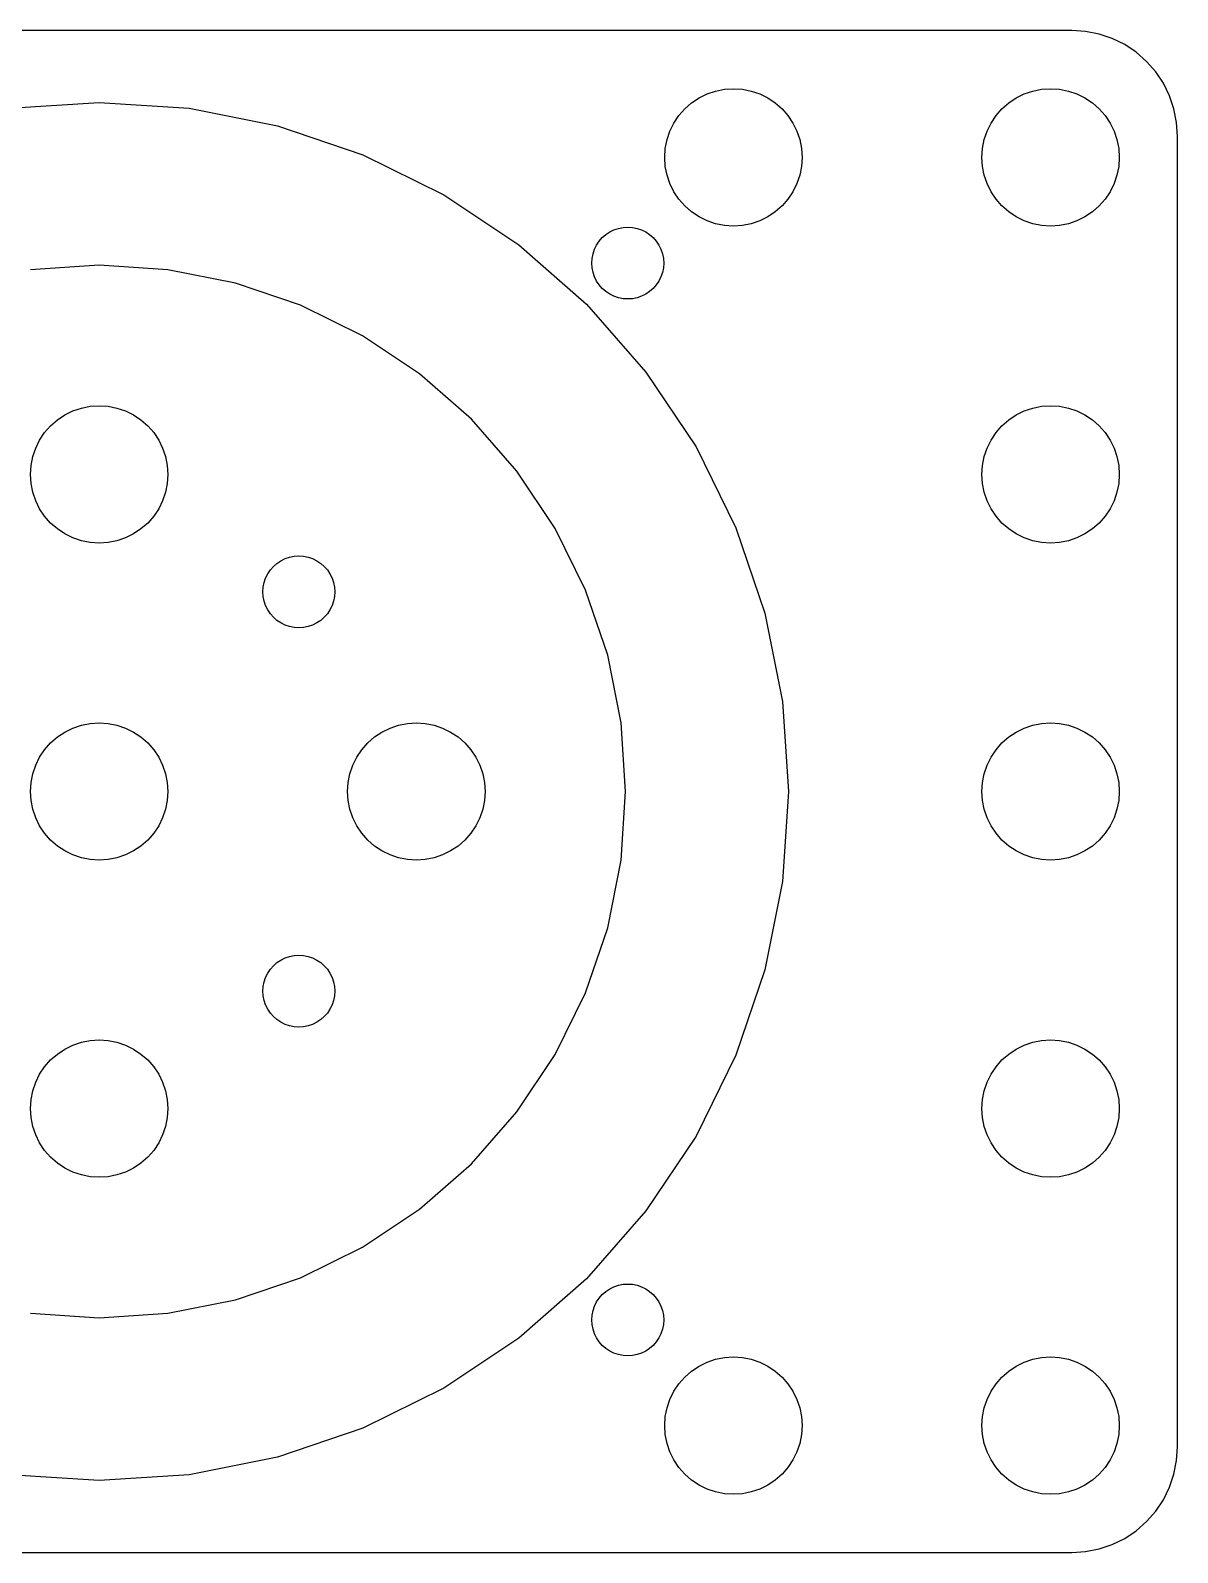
# Model space of a CAD drawing. Header units: metres. Extents: x -51 to 51, y -36 to 36.
# Drawn here: x -3.3 to 51, y -36 to 36 of the extents above; entities that cross this region are included whole.
import ezdxf

# ---------------------------------------------------------------- set-up
doc = ezdxf.new("R2010")
doc.units = ezdxf.units.M

msp = doc.modelspace()

# ---------------------------------------------------------------- linework, layer by layer
for p, q in [((46.005, 36.005), (-46.005, 36.005)), ((46.6576, 35.9622), (46.005, 36.005)), ((47.2991, 35.8346), (46.6576, 35.9622)), ((47.9184, 35.6244), (47.2991, 35.8346)), ((48.505, 35.3351), (47.9184, 35.6244)), ((49.0488, 34.9718), (48.505, 35.3351)), ((49.5405, 34.5405), (49.0488, 34.9718)), ((49.9718, 34.0488), (49.5405, 34.5405)), ((50.3351, 33.505), (49.9718, 34.0488)), ((28.7563, 33.0026), (29.1588, 33.1393)), ((29.1588, 33.1393), (29.5758, 33.2222)), ((29.5758, 33.2222), (30, 33.25)), ((30, 33.25), (30.4242, 33.2222)), ((30.4242, 33.2222), (30.8412, 33.1393)), ((30.8412, 33.1393), (31.2437, 33.0026)), ((43.7563, 33.0026), (44.1588, 33.1393)), ((44.1588, 33.1393), (44.5758, 33.2222)), ((44.5758, 33.2222), (45, 33.25)), ((45, 33.25), (45.4242, 33.2222)), ((45.4242, 33.2222), (45.8412, 33.1393)), ((45.8412, 33.1393), (46.2437, 33.0026)), ((50.6244, 32.9184), (50.3351, 33.505)), ((-4.25514, 32.3211), (0, 32.6)), ((0, 32.6), (4.25514, 32.3211)), ((27.7019, 32.2981), (28.0215, 32.5784)), ((28.0215, 32.5784), (28.375, 32.8146)), ((28.375, 32.8146), (28.7563, 33.0026)), ((31.2437, 33.0026), (31.625, 32.8146)), ((31.625, 32.8146), (31.9785, 32.5784)), ((31.9785, 32.5784), (32.2981, 32.2981)), ((42.7019, 32.2981), (43.0215, 32.5784)), ((43.0215, 32.5784), (43.375, 32.8146)), ((43.375, 32.8146), (43.7563, 33.0026)), ((46.2437, 33.0026), (46.625, 32.8146)), ((46.625, 32.8146), (46.9785, 32.5784)), ((46.9785, 32.5784), (47.2981, 32.2981)), ((50.8346, 32.2991), (50.6244, 32.9184)), ((4.25514, 32.3211), (8.4375, 31.4892)), ((27.1854, 31.625), (27.4216, 31.9785)), ((27.4216, 31.9785), (27.7019, 32.2981)), ((32.2981, 32.2981), (32.5784, 31.9785)), ((32.5784, 31.9785), (32.8146, 31.625)), ((42.1854, 31.625), (42.4216, 31.9785)), ((42.4216, 31.9785), (42.7019, 32.2981)), ((47.2981, 32.2981), (47.5784, 31.9785)), ((47.5784, 31.9785), (47.8146, 31.625)), ((50.9622, 31.6576), (50.8346, 32.2991)), ((8.4375, 31.4892), (12.4755, 30.1185)), ((26.8607, 30.8412), (26.9974, 31.2437)), ((26.9974, 31.2437), (27.1854, 31.625)), ((32.8146, 31.625), (33.0026, 31.2437)), ((33.0026, 31.2437), (33.1393, 30.8412)), ((41.8607, 30.8412), (41.9974, 31.2437)), ((41.9974, 31.2437), (42.1854, 31.625)), ((47.8146, 31.625), (48.0026, 31.2437)), ((48.0026, 31.2437), (48.1393, 30.8412)), ((51.005, 31.005), (50.9622, 31.6576)), ((51.005, -31.005), (51.005, 31.005)), ((26.75, 30), (26.7778, 30.4242)), ((26.7778, 30.4242), (26.8607, 30.8412)), ((33.1393, 30.8412), (33.2222, 30.4242)), ((33.2222, 30.4242), (33.25, 30)), ((41.75, 30), (41.7778, 30.4242)), ((41.7778, 30.4242), (41.8607, 30.8412)), ((48.1393, 30.8412), (48.2222, 30.4242)), ((48.2222, 30.4242), (48.25, 30)), ((12.4755, 30.1185), (16.3, 28.2324)), ((26.7778, 29.5758), (26.75, 30)), ((26.8607, 29.1588), (26.7778, 29.5758)), ((33.2222, 29.5758), (33.1393, 29.1588)), ((33.25, 30), (33.2222, 29.5758)), ((41.7778, 29.5758), (41.75, 30)), ((41.8607, 29.1588), (41.7778, 29.5758)), ((48.2222, 29.5758), (48.1393, 29.1588)), ((48.25, 30), (48.2222, 29.5758)), ((26.9974, 28.7563), (26.8607, 29.1588)), ((33.1393, 29.1588), (33.0026, 28.7563)), ((41.9974, 28.7563), (41.8607, 29.1588)), ((48.1393, 29.1588), (48.0026, 28.7563)), ((16.3, 28.2324), (19.8456, 25.8633)), ((27.1854, 28.375), (26.9974, 28.7563)), ((27.4216, 28.0215), (27.1854, 28.375)), ((32.8146, 28.375), (32.5784, 28.0215)), ((33.0026, 28.7563), (32.8146, 28.375)), ((42.1854, 28.375), (41.9974, 28.7563)), ((42.4216, 28.0215), (42.1854, 28.375)), ((47.8146, 28.375), (47.5784, 28.0215)), ((48.0026, 28.7563), (47.8146, 28.375)), ((27.7019, 27.7019), (27.4216, 28.0215)), ((28.0215, 27.4216), (27.7019, 27.7019)), ((28.375, 27.1854), (28.0215, 27.4216)), ((31.9785, 27.4216), (31.625, 27.1854)), ((32.2981, 27.7019), (31.9785, 27.4216)), ((32.5784, 28.0215), (32.2981, 27.7019)), ((42.7019, 27.7019), (42.4216, 28.0215)), ((43.0215, 27.4216), (42.7019, 27.7019)), ((43.375, 27.1854), (43.0215, 27.4216)), ((46.9785, 27.4216), (46.625, 27.1854)), ((47.2981, 27.7019), (46.9785, 27.4216)), ((47.5784, 28.0215), (47.2981, 27.7019)), ((24.56, 26.6421), (24.7781, 26.6855)), ((24.7781, 26.6855), (25, 26.7)), ((25, 26.7), (25.2219, 26.6855)), ((25.2219, 26.6855), (25.44, 26.6421)), ((28.7563, 26.9974), (28.375, 27.1854)), ((29.1588, 26.8607), (28.7563, 26.9974)), ((29.5758, 26.7778), (29.1588, 26.8607)), ((30, 26.75), (29.5758, 26.7778)), ((30.4242, 26.7778), (30, 26.75)), ((30.8412, 26.8607), (30.4242, 26.7778)), ((31.2437, 26.9974), (30.8412, 26.8607)), ((31.625, 27.1854), (31.2437, 26.9974)), ((43.7563, 26.9974), (43.375, 27.1854)), ((44.1588, 26.8607), (43.7563, 26.9974)), ((44.5758, 26.7778), (44.1588, 26.8607)), ((45, 26.75), (44.5758, 26.7778)), ((45.4242, 26.7778), (45, 26.75)), ((45.8412, 26.8607), (45.4242, 26.7778)), ((46.2437, 26.9974), (45.8412, 26.8607)), ((46.625, 27.1854), (46.2437, 26.9974)), ((23.5278, 25.85), (23.6513, 26.0349)), ((23.6513, 26.0349), (23.7979, 26.2021)), ((23.7979, 26.2021), (23.9651, 26.3487)), ((23.9651, 26.3487), (24.15, 26.4722)), ((24.15, 26.4722), (24.3494, 26.5706)), ((24.3494, 26.5706), (24.56, 26.6421)), ((25.44, 26.6421), (25.6506, 26.5706)), ((25.6506, 26.5706), (25.85, 26.4722)), ((25.85, 26.4722), (26.0349, 26.3487)), ((26.0349, 26.3487), (26.2021, 26.2021)), ((26.2021, 26.2021), (26.3487, 26.0349)), ((26.3487, 26.0349), (26.4722, 25.85)), ((19.8456, 25.8633), (23.0517, 23.0517)), ((23.3, 25), (23.3145, 25.2219)), ((23.3145, 25.2219), (23.3579, 25.44)), ((23.3579, 25.44), (23.4294, 25.6506)), ((23.4294, 25.6506), (23.5278, 25.85)), ((26.4722, 25.85), (26.5706, 25.6506)), ((26.5706, 25.6506), (26.6421, 25.44)), ((26.6421, 25.44), (26.6855, 25.2219)), ((26.6855, 25.2219), (26.7, 25)), ((0, 24.9), (-3.25009, 24.687)), ((3.25009, 24.687), (0, 24.9)), ((6.44458, 24.0515), (3.25009, 24.687)), ((23.3145, 24.7781), (23.3, 25)), ((23.3579, 24.56), (23.3145, 24.7781)), ((23.4294, 24.3494), (23.3579, 24.56)), ((26.6421, 24.56), (26.5706, 24.3494)), ((26.6855, 24.7781), (26.6421, 24.56)), ((26.7, 25), (26.6855, 24.7781)), ((9.52881, 23.0046), (6.44458, 24.0515)), ((23.5278, 24.15), (23.4294, 24.3494)), ((23.6513, 23.9651), (23.5278, 24.15)), ((23.7979, 23.7979), (23.6513, 23.9651)), ((23.9651, 23.6513), (23.7979, 23.7979)), ((26.2021, 23.7979), (26.0349, 23.6513)), ((26.3487, 23.9651), (26.2021, 23.7979)), ((26.4722, 24.15), (26.3487, 23.9651)), ((26.5706, 24.3494), (26.4722, 24.15)), ((23.0517, 23.0517), (25.8633, 19.8456)), ((24.15, 23.5278), (23.9651, 23.6513)), ((24.3494, 23.4294), (24.15, 23.5278)), ((24.56, 23.3579), (24.3494, 23.4294)), ((24.7781, 23.3145), (24.56, 23.3579)), ((25, 23.3), (24.7781, 23.3145)), ((25.2219, 23.3145), (25, 23.3)), ((25.44, 23.3579), (25.2219, 23.3145)), ((25.6506, 23.4294), (25.44, 23.3579)), ((25.85, 23.5278), (25.6506, 23.4294)), ((26.0349, 23.6513), (25.85, 23.5278)), ((12.45, 21.564), (9.52881, 23.0046)), ((15.1582, 19.7545), (12.45, 21.564)), ((17.6069, 17.6069), (15.1582, 19.7545)), ((25.8633, 19.8456), (28.2324, 16.3)), ((-1.625, 17.8146), (-1.24371, 18.0026)), ((-1.24371, 18.0026), (-0.84116, 18.1393)), ((-0.84116, 18.1393), (-0.42421, 18.2222)), ((-0.42421, 18.2222), (0, 18.25)), ((0, 18.25), (0.42421, 18.2222)), ((0.42421, 18.2222), (0.84116, 18.1393)), ((0.84116, 18.1393), (1.24371, 18.0026)), ((1.24371, 18.0026), (1.625, 17.8146)), ((43.375, 17.8146), (43.7563, 18.0026)), ((43.7563, 18.0026), (44.1588, 18.1393)), ((44.1588, 18.1393), (44.5758, 18.2222)), ((44.5758, 18.2222), (45, 18.25)), ((45, 18.25), (45.4242, 18.2222)), ((45.4242, 18.2222), (45.8412, 18.1393)), ((45.8412, 18.1393), (46.2437, 18.0026)), ((46.2437, 18.0026), (46.625, 17.8146)), ((-2.57838, 16.9785), (-2.2981, 17.2981)), ((-2.2981, 17.2981), (-1.97847, 17.5784)), ((-1.97847, 17.5784), (-1.625, 17.8146)), ((1.625, 17.8146), (1.97847, 17.5784)), ((1.97847, 17.5784), (2.2981, 17.2981)), ((2.2981, 17.2981), (2.57838, 16.9785)), ((19.7545, 15.1582), (17.6069, 17.6069)), ((42.4216, 16.9785), (42.7019, 17.2981)), ((42.7019, 17.2981), (43.0215, 17.5784)), ((43.0215, 17.5784), (43.375, 17.8146)), ((46.625, 17.8146), (46.9785, 17.5784)), ((46.9785, 17.5784), (47.2981, 17.2981)), ((47.2981, 17.2981), (47.5784, 16.9785)), ((-3.00259, 16.2437), (-2.81458, 16.625)), ((-2.81458, 16.625), (-2.57838, 16.9785)), ((2.57838, 16.9785), (2.81458, 16.625)), ((2.81458, 16.625), (3.00259, 16.2437)), ((41.9974, 16.2437), (42.1854, 16.625)), ((42.1854, 16.625), (42.4216, 16.9785)), ((47.5784, 16.9785), (47.8146, 16.625)), ((47.8146, 16.625), (48.0026, 16.2437)), ((-3.13925, 15.8412), (-3.00259, 16.2437)), ((3.00259, 16.2437), (3.13925, 15.8412)), ((28.2324, 16.3), (30.1185, 12.4755)), ((41.8607, 15.8412), (41.9974, 16.2437)), ((48.0026, 16.2437), (48.1393, 15.8412)), ((-3.25, 15), (-3.22218, 15.4242)), ((-3.22218, 15.4242), (-3.13925, 15.8412)), ((3.13925, 15.8412), (3.22218, 15.4242)), ((3.22218, 15.4242), (3.25, 15)), ((21.564, 12.45), (19.7545, 15.1582)), ((41.75, 15), (41.7778, 15.4242)), ((41.7778, 15.4242), (41.8607, 15.8412)), ((48.1393, 15.8412), (48.2222, 15.4242)), ((48.2222, 15.4242), (48.25, 15)), ((-3.22218, 14.5758), (-3.25, 15)), ((-3.13925, 14.1588), (-3.22218, 14.5758)), ((3.22218, 14.5758), (3.13925, 14.1588)), ((3.25, 15), (3.22218, 14.5758)), ((41.7778, 14.5758), (41.75, 15)), ((41.8607, 14.1588), (41.7778, 14.5758)), ((48.2222, 14.5758), (48.1393, 14.1588)), ((48.25, 15), (48.2222, 14.5758)), ((-3.00259, 13.7563), (-3.13925, 14.1588)), ((-2.81458, 13.375), (-3.00259, 13.7563)), ((3.00259, 13.7563), (2.81458, 13.375)), ((3.13925, 14.1588), (3.00259, 13.7563)), ((41.9974, 13.7563), (41.8607, 14.1588)), ((42.1854, 13.375), (41.9974, 13.7563)), ((48.0026, 13.7563), (47.8146, 13.375)), ((48.1393, 14.1588), (48.0026, 13.7563)), ((-2.57838, 13.0215), (-2.81458, 13.375)), ((-2.2981, 12.7019), (-2.57838, 13.0215)), ((2.57838, 13.0215), (2.2981, 12.7019)), ((2.81458, 13.375), (2.57838, 13.0215)), ((42.4216, 13.0215), (42.1854, 13.375)), ((42.7019, 12.7019), (42.4216, 13.0215)), ((47.5784, 13.0215), (47.2981, 12.7019)), ((47.8146, 13.375), (47.5784, 13.0215)), ((-1.97847, 12.4216), (-2.2981, 12.7019)), ((-1.625, 12.1854), (-1.97847, 12.4216)), ((1.97847, 12.4216), (1.625, 12.1854)), ((2.2981, 12.7019), (1.97847, 12.4216)), ((23.0046, 9.52881), (21.564, 12.45)), ((30.1185, 12.4755), (31.4892, 8.4375)), ((43.0215, 12.4216), (42.7019, 12.7019)), ((43.375, 12.1854), (43.0215, 12.4216)), ((46.9785, 12.4216), (46.625, 12.1854)), ((47.2981, 12.7019), (46.9785, 12.4216)), ((-1.24371, 11.9974), (-1.625, 12.1854)), ((-0.84116, 11.8607), (-1.24371, 11.9974)), ((-0.42421, 11.7778), (-0.84116, 11.8607)), ((0, 11.75), (-0.42421, 11.7778)), ((0.42421, 11.7778), (0, 11.75)), ((0.84116, 11.8607), (0.42421, 11.7778)), ((1.24371, 11.9974), (0.84116, 11.8607)), ((1.625, 12.1854), (1.24371, 11.9974)), ((43.7563, 11.9974), (43.375, 12.1854)), ((44.1588, 11.8607), (43.7563, 11.9974)), ((44.5758, 11.7778), (44.1588, 11.8607)), ((45, 11.75), (44.5758, 11.7778)), ((45.4242, 11.7778), (45, 11.75)), ((45.8412, 11.8607), (45.4242, 11.7778)), ((46.2437, 11.9974), (45.8412, 11.8607)), ((46.625, 12.1854), (46.2437, 11.9974)), ((8.4101, 10.7937), (8.59499, 10.9172)), ((8.59499, 10.9172), (8.79443, 11.0156)), ((8.79443, 11.0156), (9.005, 11.0871)), ((9.005, 11.0871), (9.2231, 11.1304)), ((9.2231, 11.1304), (9.44499, 11.145)), ((9.44499, 11.145), (9.66689, 11.1304)), ((9.66689, 11.1304), (9.88498, 11.0871)), ((9.88498, 11.0871), (10.0956, 11.0156)), ((10.0956, 11.0156), (10.295, 10.9172)), ((10.295, 10.9172), (10.4799, 10.7937)), ((7.80292, 9.88498), (7.87439, 10.0956)), ((7.87439, 10.0956), (7.97275, 10.295)), ((7.97275, 10.295), (8.0963, 10.4799)), ((8.0963, 10.4799), (8.2429, 10.6471)), ((8.2429, 10.6471), (8.4101, 10.7937)), ((10.4799, 10.7937), (10.6471, 10.6471)), ((10.6471, 10.6471), (10.7937, 10.4799)), ((10.7937, 10.4799), (10.9172, 10.295)), ((10.9172, 10.295), (11.0156, 10.0956)), ((11.0156, 10.0956), (11.0871, 9.88498)), ((7.745, 9.44499), (7.75954, 9.66689)), ((7.75954, 9.2231), (7.745, 9.44499)), ((7.75954, 9.66689), (7.80292, 9.88498)), ((11.0871, 9.88498), (11.1304, 9.66689)), ((11.1304, 9.66689), (11.145, 9.44499)), ((11.145, 9.44499), (11.1304, 9.2231)), ((24.0515, 6.44458), (23.0046, 9.52881)), ((7.80292, 9.005), (7.75954, 9.2231)), ((7.87439, 8.79443), (7.80292, 9.005)), ((7.97275, 8.59499), (7.87439, 8.79443)), ((11.0156, 8.79443), (10.9172, 8.59499)), ((11.0871, 9.005), (11.0156, 8.79443)), ((11.1304, 9.2231), (11.0871, 9.005)), ((8.0963, 8.4101), (7.97275, 8.59499)), ((8.2429, 8.2429), (8.0963, 8.4101)), ((8.4101, 8.0963), (8.2429, 8.2429)), ((8.59499, 7.97275), (8.4101, 8.0963)), ((8.79443, 7.87439), (8.59499, 7.97275)), ((10.295, 7.97275), (10.0956, 7.87439)), ((10.4799, 8.0963), (10.295, 7.97275)), ((10.6471, 8.2429), (10.4799, 8.0963)), ((10.7937, 8.4101), (10.6471, 8.2429)), ((10.9172, 8.59499), (10.7937, 8.4101)), ((31.4892, 8.4375), (32.3211, 4.25514)), ((9.005, 7.80292), (8.79443, 7.87439)), ((9.2231, 7.75954), (9.005, 7.80292)), ((9.44499, 7.745), (9.2231, 7.75954)), ((9.66689, 7.75954), (9.44499, 7.745)), ((9.88498, 7.80292), (9.66689, 7.75954)), ((10.0956, 7.87439), (9.88498, 7.80292)), ((24.687, 3.25009), (24.0515, 6.44458)), ((32.3211, 4.25514), (32.6, 0)), ((-1.625, 2.81458), (-1.24371, 3.00259)), ((-1.24371, 3.00259), (-0.84116, 3.13925)), ((-0.84116, 3.13925), (-0.42421, 3.22218)), ((-0.42421, 3.22218), (0, 3.25)), ((0, 3.25), (0.42421, 3.22218)), ((0.42421, 3.22218), (0.84116, 3.13925)), ((0.84116, 3.13925), (1.24371, 3.00259)), ((1.24371, 3.00259), (1.625, 2.81458)), ((13.375, 2.81458), (13.7563, 3.00259)), ((13.7563, 3.00259), (14.1588, 3.13925)), ((14.1588, 3.13925), (14.5758, 3.22218)), ((14.5758, 3.22218), (15, 3.25)), ((15, 3.25), (15.4242, 3.22218)), ((15.4242, 3.22218), (15.8412, 3.13925)), ((15.8412, 3.13925), (16.2437, 3.00259)), ((16.2437, 3.00259), (16.625, 2.81458)), ((24.9, 0), (24.687, 3.25009)), ((43.375, 2.81458), (43.7563, 3.00259)), ((43.7563, 3.00259), (44.1588, 3.13925)), ((44.1588, 3.13925), (44.5758, 3.22218)), ((44.5758, 3.22218), (45, 3.25)), ((45, 3.25), (45.4242, 3.22218)), ((45.4242, 3.22218), (45.8412, 3.13925)), ((45.8412, 3.13925), (46.2437, 3.00259)), ((46.2437, 3.00259), (46.625, 2.81458)), ((-2.57838, 1.97847), (-2.2981, 2.2981)), ((-2.2981, 2.2981), (-1.97847, 2.57838)), ((-1.97847, 2.57838), (-1.625, 2.81458)), ((1.625, 2.81458), (1.97847, 2.57838)), ((1.97847, 2.57838), (2.2981, 2.2981)), ((2.2981, 2.2981), (2.57838, 1.97847)), ((12.4216, 1.97847), (12.7019, 2.2981)), ((12.7019, 2.2981), (13.0215, 2.57838)), ((13.0215, 2.57838), (13.375, 2.81458)), ((16.625, 2.81458), (16.9785, 2.57838)), ((16.9785, 2.57838), (17.2981, 2.2981)), ((17.2981, 2.2981), (17.5784, 1.97847)), ((42.4216, 1.97847), (42.7019, 2.2981)), ((42.7019, 2.2981), (43.0215, 2.57838)), ((43.0215, 2.57838), (43.375, 2.81458)), ((46.625, 2.81458), (46.9785, 2.57838)), ((46.9785, 2.57838), (47.2981, 2.2981)), ((47.2981, 2.2981), (47.5784, 1.97847)), ((-3.00259, 1.24371), (-2.81458, 1.625)), ((-2.81458, 1.625), (-2.57838, 1.97847)), ((2.57838, 1.97847), (2.81458, 1.625)), ((2.81458, 1.625), (3.00259, 1.24371)), ((11.9974, 1.24371), (12.1854, 1.625)), ((12.1854, 1.625), (12.4216, 1.97847)), ((17.5784, 1.97847), (17.8146, 1.625)), ((17.8146, 1.625), (18.0026, 1.24371)), ((41.9974, 1.24371), (42.1854, 1.625)), ((42.1854, 1.625), (42.4216, 1.97847)), ((47.5784, 1.97847), (47.8146, 1.625)), ((47.8146, 1.625), (48.0026, 1.24371)), ((-3.22218, 0.42421), (-3.13925, 0.84116)), ((-3.13925, 0.84116), (-3.00259, 1.24371)), ((3.00259, 1.24371), (3.13925, 0.84116)), ((3.13925, 0.84116), (3.22218, 0.42421)), ((11.7778, 0.42421), (11.8607, 0.84116)), ((11.8607, 0.84116), (11.9974, 1.24371)), ((18.0026, 1.24371), (18.1393, 0.84116)), ((18.1393, 0.84116), (18.2222, 0.42421)), ((41.7778, 0.42421), (41.8607, 0.84116)), ((41.8607, 0.84116), (41.9974, 1.24371)), ((48.0026, 1.24371), (48.1393, 0.84116)), ((48.1393, 0.84116), (48.2222, 0.42421)), ((-3.25, 0), (-3.22218, 0.42421)), ((-3.22218, -0.42421), (-3.25, 0)), ((3.22218, 0.42421), (3.25, 0)), ((3.25, 0), (3.22218, -0.42421)), ((11.75, 0), (11.7778, 0.42421)), ((11.7778, -0.42421), (11.75, 0)), ((18.2222, 0.42421), (18.25, 0)), ((18.25, 0), (18.2222, -0.42421)), ((24.687, -3.25009), (24.9, 0)), ((32.6, 0), (32.3211, -4.25514)), ((41.75, 0), (41.7778, 0.42421)), ((41.7778, -0.42421), (41.75, 0)), ((48.2222, 0.42421), (48.25, 0)), ((48.25, 0), (48.2222, -0.42421)), ((-3.13925, -0.84116), (-3.22218, -0.42421)), ((3.22218, -0.42421), (3.13925, -0.84116)), ((11.8607, -0.84116), (11.7778, -0.42421)), ((18.2222, -0.42421), (18.1393, -0.84116)), ((41.8607, -0.84116), (41.7778, -0.42421)), ((48.2222, -0.42421), (48.1393, -0.84116)), ((-3.00259, -1.24371), (-3.13925, -0.84116)), ((-2.81458, -1.625), (-3.00259, -1.24371)), ((3.00259, -1.24371), (2.81458, -1.625)), ((3.13925, -0.84116), (3.00259, -1.24371)), ((11.9974, -1.24371), (11.8607, -0.84116)), ((12.1854, -1.625), (11.9974, -1.24371)), ((18.0026, -1.24371), (17.8146, -1.625)), ((18.1393, -0.84116), (18.0026, -1.24371)), ((41.9974, -1.24371), (41.8607, -0.84116)), ((42.1854, -1.625), (41.9974, -1.24371)), ((48.0026, -1.24371), (47.8146, -1.625)), ((48.1393, -0.84116), (48.0026, -1.24371)), ((-2.57838, -1.97847), (-2.81458, -1.625)), ((-2.2981, -2.2981), (-2.57838, -1.97847)), ((2.57838, -1.97847), (2.2981, -2.2981)), ((2.81458, -1.625), (2.57838, -1.97847)), ((12.4216, -1.97847), (12.1854, -1.625)), ((12.7019, -2.2981), (12.4216, -1.97847)), ((17.5784, -1.97847), (17.2981, -2.2981)), ((17.8146, -1.625), (17.5784, -1.97847)), ((42.4216, -1.97847), (42.1854, -1.625)), ((42.7019, -2.2981), (42.4216, -1.97847)), ((47.5784, -1.97847), (47.2981, -2.2981)), ((47.8146, -1.625), (47.5784, -1.97847)), ((-1.97847, -2.57838), (-2.2981, -2.2981)), ((-1.625, -2.81458), (-1.97847, -2.57838)), ((-1.24371, -3.00259), (-1.625, -2.81458)), ((1.625, -2.81458), (1.24371, -3.00259)), ((1.97847, -2.57838), (1.625, -2.81458)), ((2.2981, -2.2981), (1.97847, -2.57838)), ((13.0215, -2.57838), (12.7019, -2.2981)), ((13.375, -2.81458), (13.0215, -2.57838)), ((13.7563, -3.00259), (13.375, -2.81458)), ((16.625, -2.81458), (16.2437, -3.00259)), ((16.9785, -2.57838), (16.625, -2.81458)), ((17.2981, -2.2981), (16.9785, -2.57838)), ((43.0215, -2.57838), (42.7019, -2.2981)), ((43.375, -2.81458), (43.0215, -2.57838)), ((43.7563, -3.00259), (43.375, -2.81458)), ((46.625, -2.81458), (46.2437, -3.00259)), ((46.9785, -2.57838), (46.625, -2.81458)), ((47.2981, -2.2981), (46.9785, -2.57838)), ((-0.84116, -3.13925), (-1.24371, -3.00259)), ((-0.42421, -3.22218), (-0.84116, -3.13925)), ((0, -3.25), (-0.42421, -3.22218)), ((0.42421, -3.22218), (0, -3.25)), ((0.84116, -3.13925), (0.42421, -3.22218)), ((1.24371, -3.00259), (0.84116, -3.13925)), ((14.1588, -3.13925), (13.7563, -3.00259)), ((14.5758, -3.22218), (14.1588, -3.13925)), ((15, -3.25), (14.5758, -3.22218)), ((15.4242, -3.22218), (15, -3.25)), ((15.8412, -3.13925), (15.4242, -3.22218)), ((16.2437, -3.00259), (15.8412, -3.13925)), ((24.0515, -6.44458), (24.687, -3.25009)), ((44.1588, -3.13925), (43.7563, -3.00259)), ((44.5758, -3.22218), (44.1588, -3.13925)), ((45, -3.25), (44.5758, -3.22218)), ((45.4242, -3.22218), (45, -3.25)), ((45.8412, -3.13925), (45.4242, -3.22218)), ((46.2437, -3.00259), (45.8412, -3.13925)), ((32.3211, -4.25514), (31.4892, -8.4375)), ((23.0046, -9.52881), (24.0515, -6.44458)), ((8.59499, -7.97275), (8.79443, -7.87439)), ((8.79443, -7.87439), (9.005, -7.80292)), ((9.005, -7.80292), (9.2231, -7.75954)), ((9.2231, -7.75954), (9.44499, -7.745)), ((9.44499, -7.745), (9.66689, -7.75954)), ((9.66689, -7.75954), (9.88498, -7.80292)), ((9.88498, -7.80292), (10.0956, -7.87439)), ((10.0956, -7.87439), (10.295, -7.97275)), ((7.87439, -8.79443), (7.97275, -8.59499)), ((7.97275, -8.59499), (8.0963, -8.4101)), ((8.0963, -8.4101), (8.2429, -8.2429)), ((8.2429, -8.2429), (8.4101, -8.0963)), ((8.4101, -8.0963), (8.59499, -7.97275)), ((10.295, -7.97275), (10.4799, -8.0963)), ((10.4799, -8.0963), (10.6471, -8.2429)), ((10.6471, -8.2429), (10.7937, -8.4101)), ((10.7937, -8.4101), (10.9172, -8.59499)), ((10.9172, -8.59499), (11.0156, -8.79443)), ((31.4892, -8.4375), (30.1185, -12.4755)), ((7.745, -9.44499), (7.75954, -9.2231)), ((7.75954, -9.2231), (7.80292, -9.005)), ((7.80292, -9.005), (7.87439, -8.79443)), ((11.0156, -8.79443), (11.0871, -9.005)), ((11.0871, -9.005), (11.1304, -9.2231)), ((11.1304, -9.2231), (11.145, -9.44499)), ((7.75954, -9.66689), (7.745, -9.44499)), ((7.80292, -9.88498), (7.75954, -9.66689)), ((7.87439, -10.0956), (7.80292, -9.88498)), ((11.0871, -9.88498), (11.0156, -10.0956)), ((11.1304, -9.66689), (11.0871, -9.88498)), ((11.145, -9.44499), (11.1304, -9.66689)), ((21.564, -12.45), (23.0046, -9.52881)), ((7.97275, -10.295), (7.87439, -10.0956)), ((8.0963, -10.4799), (7.97275, -10.295)), ((8.2429, -10.6471), (8.0963, -10.4799)), ((8.4101, -10.7937), (8.2429, -10.6471)), ((8.59499, -10.9172), (8.4101, -10.7937)), ((10.4799, -10.7937), (10.295, -10.9172)), ((10.6471, -10.6471), (10.4799, -10.7937)), ((10.7937, -10.4799), (10.6471, -10.6471)), ((10.9172, -10.295), (10.7937, -10.4799)), ((11.0156, -10.0956), (10.9172, -10.295)), ((8.79443, -11.0156), (8.59499, -10.9172)), ((9.005, -11.0871), (8.79443, -11.0156)), ((9.2231, -11.1304), (9.005, -11.0871)), ((9.44499, -11.145), (9.2231, -11.1304)), ((9.66689, -11.1304), (9.44499, -11.145)), ((9.88498, -11.0871), (9.66689, -11.1304)), ((10.0956, -11.0156), (9.88498, -11.0871)), ((10.295, -10.9172), (10.0956, -11.0156)), ((-1.97847, -12.4216), (-1.625, -12.1854)), ((-1.625, -12.1854), (-1.24371, -11.9974)), ((-1.24371, -11.9974), (-0.84116, -11.8607)), ((-0.84116, -11.8607), (-0.42421, -11.7778)), ((-0.42421, -11.7778), (0, -11.75)), ((0, -11.75), (0.42421, -11.7778)), ((0.42421, -11.7778), (0.84116, -11.8607)), ((0.84116, -11.8607), (1.24371, -11.9974)), ((1.24371, -11.9974), (1.625, -12.1854)), ((1.625, -12.1854), (1.97847, -12.4216)), ((43.0215, -12.4216), (43.375, -12.1854)), ((43.375, -12.1854), (43.7563, -11.9974)), ((43.7563, -11.9974), (44.1588, -11.8607)), ((44.1588, -11.8607), (44.5758, -11.7778)), ((44.5758, -11.7778), (45, -11.75)), ((45, -11.75), (45.4242, -11.7778)), ((45.4242, -11.7778), (45.8412, -11.8607)), ((45.8412, -11.8607), (46.2437, -11.9974)), ((46.2437, -11.9974), (46.625, -12.1854)), ((46.625, -12.1854), (46.9785, -12.4216)), ((-2.57838, -13.0215), (-2.2981, -12.7019)), ((-2.2981, -12.7019), (-1.97847, -12.4216)), ((1.97847, -12.4216), (2.2981, -12.7019)), ((2.2981, -12.7019), (2.57838, -13.0215)), ((19.7545, -15.1582), (21.564, -12.45)), ((30.1185, -12.4755), (28.2324, -16.3)), ((42.4216, -13.0215), (42.7019, -12.7019)), ((42.7019, -12.7019), (43.0215, -12.4216)), ((46.9785, -12.4216), (47.2981, -12.7019)), ((47.2981, -12.7019), (47.5784, -13.0215)), ((-3.00259, -13.7563), (-2.81458, -13.375)), ((-2.81458, -13.375), (-2.57838, -13.0215)), ((2.57838, -13.0215), (2.81458, -13.375)), ((2.81458, -13.375), (3.00259, -13.7563)), ((41.9974, -13.7563), (42.1854, -13.375)), ((42.1854, -13.375), (42.4216, -13.0215)), ((47.5784, -13.0215), (47.8146, -13.375)), ((47.8146, -13.375), (48.0026, -13.7563)), ((-3.22218, -14.5758), (-3.13925, -14.1588)), ((-3.13925, -14.1588), (-3.00259, -13.7563)), ((3.00259, -13.7563), (3.13925, -14.1588)), ((3.13925, -14.1588), (3.22218, -14.5758)), ((41.7778, -14.5758), (41.8607, -14.1588)), ((41.8607, -14.1588), (41.9974, -13.7563)), ((48.0026, -13.7563), (48.1393, -14.1588)), ((48.1393, -14.1588), (48.2222, -14.5758)), ((-3.25, -15), (-3.22218, -14.5758)), ((-3.22218, -15.4242), (-3.25, -15)), ((3.22218, -14.5758), (3.25, -15)), ((3.25, -15), (3.22218, -15.4242)), ((41.75, -15), (41.7778, -14.5758)), ((41.7778, -15.4242), (41.75, -15)), ((48.2222, -14.5758), (48.25, -15)), ((48.25, -15), (48.2222, -15.4242)), ((-3.13925, -15.8412), (-3.22218, -15.4242)), ((-3.00259, -16.2437), (-3.13925, -15.8412)), ((3.13925, -15.8412), (3.00259, -16.2437)), ((3.22218, -15.4242), (3.13925, -15.8412)), ((17.6069, -17.6069), (19.7545, -15.1582)), ((41.8607, -15.8412), (41.7778, -15.4242)), ((41.9974, -16.2437), (41.8607, -15.8412)), ((48.1393, -15.8412), (48.0026, -16.2437)), ((48.2222, -15.4242), (48.1393, -15.8412)), ((-2.81458, -16.625), (-3.00259, -16.2437)), ((3.00259, -16.2437), (2.81458, -16.625)), ((28.2324, -16.3), (25.8633, -19.8456)), ((42.1854, -16.625), (41.9974, -16.2437)), ((48.0026, -16.2437), (47.8146, -16.625)), ((-2.57838, -16.9785), (-2.81458, -16.625)), ((-2.2981, -17.2981), (-2.57838, -16.9785)), ((2.57838, -16.9785), (2.2981, -17.2981)), ((2.81458, -16.625), (2.57838, -16.9785)), ((42.4216, -16.9785), (42.1854, -16.625)), ((42.7019, -17.2981), (42.4216, -16.9785)), ((47.5784, -16.9785), (47.2981, -17.2981)), ((47.8146, -16.625), (47.5784, -16.9785)), ((-1.97847, -17.5784), (-2.2981, -17.2981)), ((-1.625, -17.8146), (-1.97847, -17.5784)), ((-1.24371, -18.0026), (-1.625, -17.8146)), ((1.625, -17.8146), (1.24371, -18.0026)), ((1.97847, -17.5784), (1.625, -17.8146)), ((2.2981, -17.2981), (1.97847, -17.5784)), ((15.1582, -19.7545), (17.6069, -17.6069)), ((43.0215, -17.5784), (42.7019, -17.2981)), ((43.375, -17.8146), (43.0215, -17.5784)), ((43.7563, -18.0026), (43.375, -17.8146)), ((46.625, -17.8146), (46.2437, -18.0026)), ((46.9785, -17.5784), (46.625, -17.8146)), ((47.2981, -17.2981), (46.9785, -17.5784)), ((-0.84116, -18.1393), (-1.24371, -18.0026)), ((-0.42421, -18.2222), (-0.84116, -18.1393)), ((0, -18.25), (-0.42421, -18.2222)), ((0.42421, -18.2222), (0, -18.25)), ((0.84116, -18.1393), (0.42421, -18.2222)), ((1.24371, -18.0026), (0.84116, -18.1393)), ((44.1588, -18.1393), (43.7563, -18.0026)), ((44.5758, -18.2222), (44.1588, -18.1393)), ((45, -18.25), (44.5758, -18.2222)), ((45.4242, -18.2222), (45, -18.25)), ((45.8412, -18.1393), (45.4242, -18.2222)), ((46.2437, -18.0026), (45.8412, -18.1393)), ((12.45, -21.564), (15.1582, -19.7545)), ((25.8633, -19.8456), (23.0517, -23.0517)), ((9.52881, -23.0046), (12.45, -21.564)), ((6.44458, -24.0515), (9.52881, -23.0046)), ((23.0517, -23.0517), (19.8456, -25.8633)), ((23.7979, -23.7979), (23.9651, -23.6513)), ((23.9651, -23.6513), (24.15, -23.5278)), ((24.15, -23.5278), (24.3494, -23.4294)), ((24.3494, -23.4294), (24.56, -23.3579)), ((24.56, -23.3579), (24.7781, -23.3145)), ((24.7781, -23.3145), (25, -23.3)), ((25, -23.3), (25.2219, -23.3145)), ((25.2219, -23.3145), (25.44, -23.3579)), ((25.44, -23.3579), (25.6506, -23.4294)), ((25.6506, -23.4294), (25.85, -23.5278)), ((25.85, -23.5278), (26.0349, -23.6513)), ((26.0349, -23.6513), (26.2021, -23.7979)), ((3.25009, -24.687), (6.44458, -24.0515)), ((23.3579, -24.56), (23.4294, -24.3494)), ((23.4294, -24.3494), (23.5278, -24.15)), ((23.5278, -24.15), (23.6513, -23.9651)), ((23.6513, -23.9651), (23.7979, -23.7979)), ((26.2021, -23.7979), (26.3487, -23.9651)), ((26.3487, -23.9651), (26.4722, -24.15)), ((26.4722, -24.15), (26.5706, -24.3494)), ((26.5706, -24.3494), (26.6421, -24.56)), ((-3.25009, -24.687), (0, -24.9)), ((0, -24.9), (3.25009, -24.687)), ((23.3, -25), (23.3145, -24.7781)), ((23.3145, -25.2219), (23.3, -25)), ((23.3145, -24.7781), (23.3579, -24.56)), ((26.6421, -24.56), (26.6855, -24.7781)), ((26.6855, -24.7781), (26.7, -25)), ((26.7, -25), (26.6855, -25.2219)), ((19.8456, -25.8633), (16.3, -28.2324)), ((23.3579, -25.44), (23.3145, -25.2219)), ((23.4294, -25.6506), (23.3579, -25.44)), ((23.5278, -25.85), (23.4294, -25.6506)), ((23.6513, -26.0349), (23.5278, -25.85)), ((26.4722, -25.85), (26.3487, -26.0349)), ((26.5706, -25.6506), (26.4722, -25.85)), ((26.6421, -25.44), (26.5706, -25.6506)), ((26.6855, -25.2219), (26.6421, -25.44)), ((23.7979, -26.2021), (23.6513, -26.0349)), ((23.9651, -26.3487), (23.7979, -26.2021)), ((24.15, -26.4722), (23.9651, -26.3487)), ((24.3494, -26.5706), (24.15, -26.4722)), ((24.56, -26.6421), (24.3494, -26.5706)), ((24.7781, -26.6855), (24.56, -26.6421)), ((25.44, -26.6421), (25.2219, -26.6855)), ((25.6506, -26.5706), (25.44, -26.6421)), ((25.85, -26.4722), (25.6506, -26.5706)), ((26.0349, -26.3487), (25.85, -26.4722)), ((26.2021, -26.2021), (26.0349, -26.3487)), ((26.3487, -26.0349), (26.2021, -26.2021)), ((25, -26.7), (24.7781, -26.6855)), ((25.2219, -26.6855), (25, -26.7)), ((28.0215, -27.4216), (28.375, -27.1854)), ((28.375, -27.1854), (28.7563, -26.9974)), ((28.7563, -26.9974), (29.1588, -26.8607)), ((29.1588, -26.8607), (29.5758, -26.7778)), ((29.5758, -26.7778), (30, -26.75)), ((30, -26.75), (30.4242, -26.7778)), ((30.4242, -26.7778), (30.8412, -26.8607)), ((30.8412, -26.8607), (31.2437, -26.9974)), ((31.2437, -26.9974), (31.625, -27.1854)), ((31.625, -27.1854), (31.9785, -27.4216)), ((43.0215, -27.4216), (43.375, -27.1854)), ((43.375, -27.1854), (43.7563, -26.9974)), ((43.7563, -26.9974), (44.1588, -26.8607)), ((44.1588, -26.8607), (44.5758, -26.7778)), ((44.5758, -26.7778), (45, -26.75)), ((45, -26.75), (45.4242, -26.7778)), ((45.4242, -26.7778), (45.8412, -26.8607)), ((45.8412, -26.8607), (46.2437, -26.9974)), ((46.2437, -26.9974), (46.625, -27.1854)), ((46.625, -27.1854), (46.9785, -27.4216)), ((27.1854, -28.375), (27.4216, -28.0215)), ((27.4216, -28.0215), (27.7019, -27.7019)), ((27.7019, -27.7019), (28.0215, -27.4216)), ((31.9785, -27.4216), (32.2981, -27.7019)), ((32.2981, -27.7019), (32.5784, -28.0215)), ((32.5784, -28.0215), (32.8146, -28.375)), ((42.1854, -28.375), (42.4216, -28.0215)), ((42.4216, -28.0215), (42.7019, -27.7019)), ((42.7019, -27.7019), (43.0215, -27.4216)), ((46.9785, -27.4216), (47.2981, -27.7019)), ((47.2981, -27.7019), (47.5784, -28.0215)), ((47.5784, -28.0215), (47.8146, -28.375)), ((16.3, -28.2324), (12.4755, -30.1185)), ((26.8607, -29.1588), (26.9974, -28.7563)), ((26.9974, -28.7563), (27.1854, -28.375)), ((32.8146, -28.375), (33.0026, -28.7563)), ((33.0026, -28.7563), (33.1393, -29.1588)), ((41.8607, -29.1588), (41.9974, -28.7563)), ((41.9974, -28.7563), (42.1854, -28.375)), ((47.8146, -28.375), (48.0026, -28.7563)), ((48.0026, -28.7563), (48.1393, -29.1588)), ((26.7778, -29.5758), (26.8607, -29.1588)), ((33.1393, -29.1588), (33.2222, -29.5758)), ((41.7778, -29.5758), (41.8607, -29.1588)), ((48.1393, -29.1588), (48.2222, -29.5758)), ((12.4755, -30.1185), (8.4375, -31.4892)), ((26.75, -30), (26.7778, -29.5758)), ((26.7778, -30.4242), (26.75, -30)), ((33.2222, -29.5758), (33.25, -30)), ((33.25, -30), (33.2222, -30.4242)), ((41.75, -30), (41.7778, -29.5758)), ((41.7778, -30.4242), (41.75, -30)), ((48.2222, -29.5758), (48.25, -30)), ((48.25, -30), (48.2222, -30.4242)), ((26.8607, -30.8412), (26.7778, -30.4242)), ((26.9974, -31.2437), (26.8607, -30.8412)), ((33.1393, -30.8412), (33.0026, -31.2437)), ((33.2222, -30.4242), (33.1393, -30.8412)), ((41.8607, -30.8412), (41.7778, -30.4242)), ((41.9974, -31.2437), (41.8607, -30.8412)), ((48.1393, -30.8412), (48.0026, -31.2437)), ((48.2222, -30.4242), (48.1393, -30.8412)), ((8.4375, -31.4892), (4.25514, -32.3211)), ((27.1854, -31.625), (26.9974, -31.2437)), ((27.4216, -31.9785), (27.1854, -31.625)), ((32.8146, -31.625), (32.5784, -31.9785)), ((33.0026, -31.2437), (32.8146, -31.625)), ((42.1854, -31.625), (41.9974, -31.2437)), ((42.4216, -31.9785), (42.1854, -31.625)), ((47.8146, -31.625), (47.5784, -31.9785)), ((48.0026, -31.2437), (47.8146, -31.625)), ((50.8346, -32.2991), (50.9622, -31.6576)), ((50.9622, -31.6576), (51.005, -31.005)), ((0, -32.6), (-4.25514, -32.3211)), ((4.25514, -32.3211), (0, -32.6)), ((27.7019, -32.2981), (27.4216, -31.9785)), ((28.0215, -32.5784), (27.7019, -32.2981)), ((32.2981, -32.2981), (31.9785, -32.5784)), ((32.5784, -31.9785), (32.2981, -32.2981)), ((42.7019, -32.2981), (42.4216, -31.9785)), ((43.0215, -32.5784), (42.7019, -32.2981)), ((47.2981, -32.2981), (46.9785, -32.5784)), ((47.5784, -31.9785), (47.2981, -32.2981)), ((50.6244, -32.9184), (50.8346, -32.2991)), ((28.375, -32.8146), (28.0215, -32.5784)), ((28.7563, -33.0026), (28.375, -32.8146)), ((29.1588, -33.1393), (28.7563, -33.0026)), ((31.2437, -33.0026), (30.8412, -33.1393)), ((31.625, -32.8146), (31.2437, -33.0026)), ((31.9785, -32.5784), (31.625, -32.8146)), ((43.375, -32.8146), (43.0215, -32.5784)), ((43.7563, -33.0026), (43.375, -32.8146)), ((44.1588, -33.1393), (43.7563, -33.0026)), ((46.2437, -33.0026), (45.8412, -33.1393)), ((46.625, -32.8146), (46.2437, -33.0026)), ((46.9785, -32.5784), (46.625, -32.8146)), ((50.3351, -33.505), (50.6244, -32.9184)), ((29.5758, -33.2222), (29.1588, -33.1393)), ((30, -33.25), (29.5758, -33.2222)), ((30.4242, -33.2222), (30, -33.25)), ((30.8412, -33.1393), (30.4242, -33.2222)), ((44.5758, -33.2222), (44.1588, -33.1393)), ((45, -33.25), (44.5758, -33.2222)), ((45.4242, -33.2222), (45, -33.25)), ((45.8412, -33.1393), (45.4242, -33.2222)), ((49.9718, -34.0488), (50.3351, -33.505)), ((49.0488, -34.9718), (49.5405, -34.5405)), ((49.5405, -34.5405), (49.9718, -34.0488)), ((48.505, -35.3351), (49.0488, -34.9718)), ((-46.005, -36.005), (46.005, -36.005)), ((46.005, -36.005), (46.6576, -35.9622)), ((46.6576, -35.9622), (47.2991, -35.8346)), ((47.2991, -35.8346), (47.9184, -35.6244)), ((47.9184, -35.6244), (48.505, -35.3351))]:
    msp.add_line(p, q)

doc.saveas('drawing.dxf')
